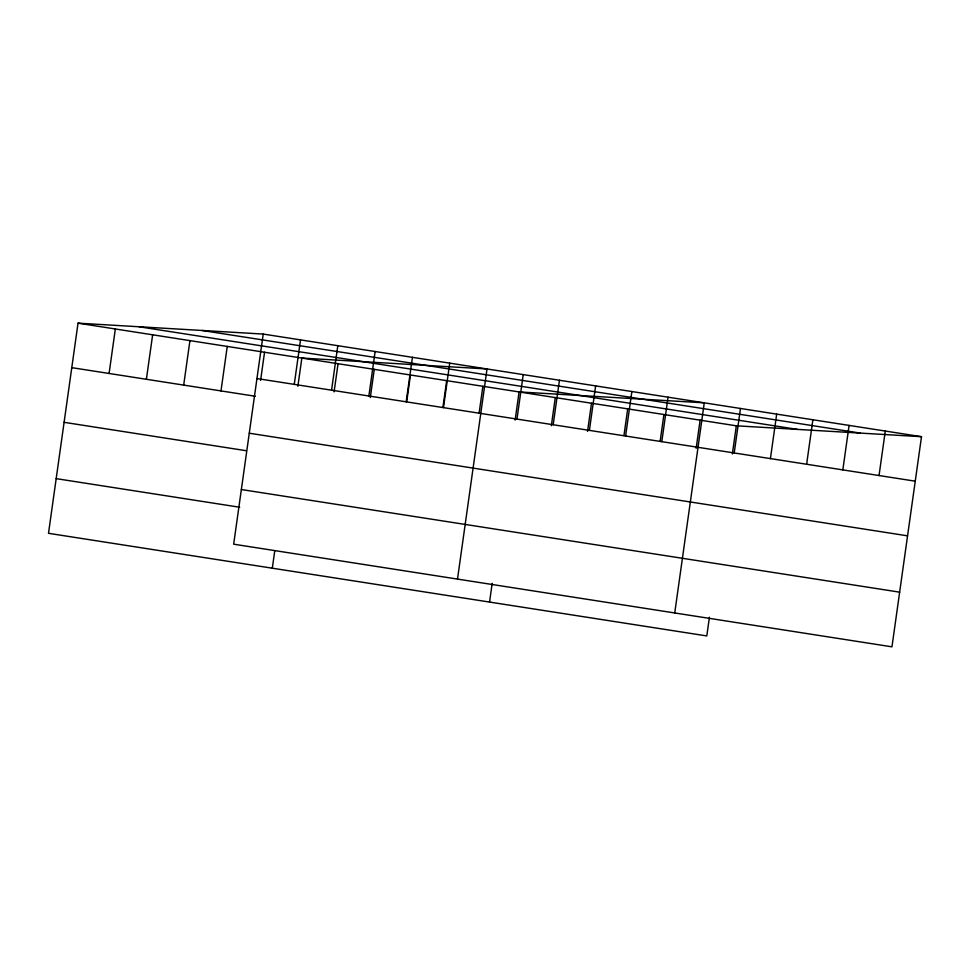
<?xml version="1.0" encoding="UTF-8"?>
<svg xmlns="http://www.w3.org/2000/svg" width="970" height="970" viewBox="0 0 970 970"><rect width="100%" height="100%" fill="white"/><g stroke="black" fill="none" stroke-linecap="round" stroke-linejoin="round"><path stroke-width="1.45" d="M263.209 334.068L233.673 544.194L891.963 646.832L921.5 436.694L263.209 334.068L78.036 323.168L48.5 533.306L706.79 635.932L709.422 617.235M109.089 373.474L115.333 328.988M146.385 379.282L152.642 334.808M183.694 385.102L189.938 340.615M220.99 390.922L227.247 346.435M260.59 380.422L264.543 352.255M294.262 384.362L300.518 339.888M272.315 568.202L274.74 550.936M297.887 386.242L301.852 358.063L487.025 368.964L457.5 579.09M331.558 390.183L337.815 345.696M334.092 391.88L338.057 363.714M368.867 395.99L375.123 351.516M370.31 397.53L374.262 369.352M406.175 401.81L412.42 357.336M406.721 401.689L410.468 375.002M442.926 407.339L446.673 380.64M443.472 407.63L449.728 363.144M479.132 412.978L482.878 386.29M489.559 602.067L492.178 583.358M515.131 420.107L519.083 391.928L704.269 402.829L674.732 612.955M516.986 419.088L523.23 374.602M551.336 425.745L555.289 397.579M553.191 424.727L559.435 380.252M587.541 431.395L591.494 403.229M589.396 430.377L595.641 385.89M623.952 435.554L627.699 408.867M625.601 436.015L631.858 391.541M660.158 441.204L663.916 414.517M661.807 441.665L668.063 397.179M696.157 448.322L700.122 420.155M732.362 453.972L736.327 425.806L921.5 436.694M734.217 452.954L740.474 408.479M770.422 458.604L776.679 414.117M806.628 464.242L812.884 419.767M842.833 469.892L849.089 425.406M879.038 475.53L885.295 431.056M202.1 330.479L860.39 433.105M139.147 326.769L797.437 429.395M78.036 323.168L736.327 425.806M256.953 378.555L915.243 481.181M71.78 367.654L255.316 396.269M249.278 433.214L907.568 535.84M64.093 422.314L246.137 450.698M241.36 489.535L899.651 592.161M56.187 478.634L239.711 507.249"/></g></svg>
